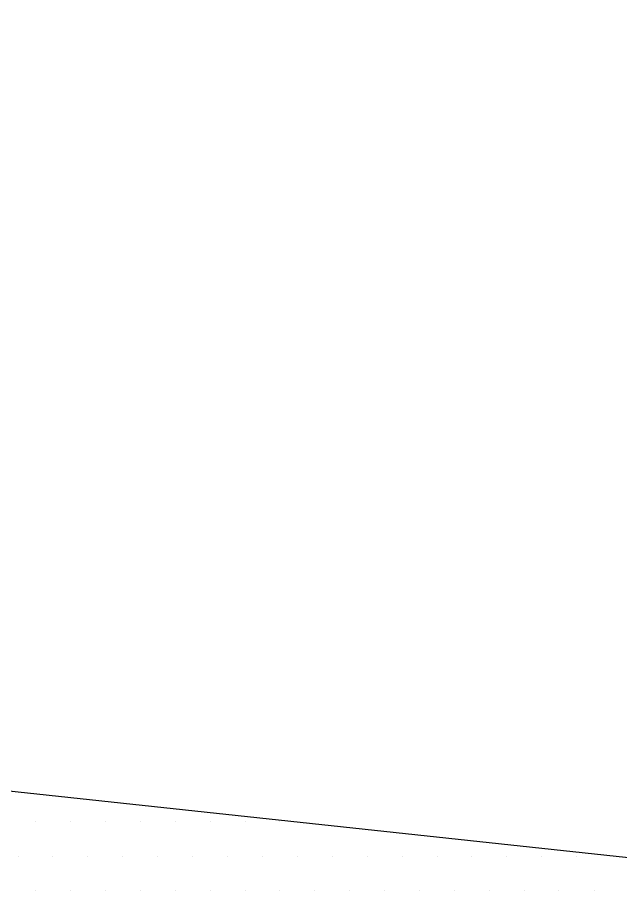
# Model space of a CAD drawing. Header units: millimetres. Extents: x 0 to 345, y 0 to 297.
# Drawn here: x 265.036 to 265.986, y 128.926 to 130.325 of the extents above; entities that cross this region are included whole.
import ezdxf

# ---------------------------------------------------------------- set-up
doc = ezdxf.new("R2010")
doc.units = ezdxf.units.MM
doc.header["$LTSCALE"] = 2
doc.linetypes.add('CACHEX2', pattern=[0.75, 0.5, -0.25])
for name, color, linetype in [('CALQUE_7', 4, 'Continuous'), ('CARTOUCHE', 7, 'Continuous'), ('rosace', 7, 'Continuous')]:
    doc.layers.add(name, color=color, linetype=linetype)

# ---------------------------------------------------------------- blocks, each defined once
blk = doc.blocks.new('A$C715108E3')
at = {"layer": 'CALQUE_7', "color": 131}
for p, q in [((0.6211, -20.5785), (0.6211, -20.5785)), ((0.7131, -20.5785), (0.7131, -20.5785)), ((0.8044, -20.5785), (0.8044, -20.5785)), ((0.8964, -20.5785), (0.8964, -20.5785)), ((0.988, -20.5785), (0.988, -20.5785)), ((1.0801, -20.5785), (1.0801, -20.5785)), ((1.1717, -20.5785), (1.1717, -20.5785)), ((1.2634, -20.5785), (1.2634, -20.5785)), ((0.5755, -20.6698), (0.5755, -20.6698)), ((0.6668, -20.6698), (0.6668, -20.6698)), ((0.7588, -20.6698), (0.7588, -20.6698)), ((0.8507, -20.6698), (0.8507, -20.6698)), ((0.9423, -20.6698), (0.9423, -20.6698)), ((1.034, -20.6698), (1.034, -20.6698)), ((1.1256, -20.6698), (1.1256, -20.6698)), ((1.2176, -20.6698), (1.2176, -20.6698)), ((1.3089, -20.6698), (1.3089, -20.6698)), ((1.4009, -20.6698), (1.4009, -20.6698)), ((1.4929, -20.6698), (1.4929, -20.6698)), ((1.5842, -20.6698), (1.5842, -20.6698)), ((1.6762, -20.6698), (1.6762, -20.6698)), ((1.7681, -20.6698), (1.7681, -20.6698)), ((1.8595, -20.6698), (1.8595, -20.6698)), ((1.9513, -20.6698), (1.9513, -20.6698)), ((2.0432, -20.6698), (2.0432, -20.6698)), ((2.1346, -20.6698), (2.1346, -20.6698)), ((0.6211, -20.7613), (0.6211, -20.7613)), ((0.7131, -20.7613), (0.7131, -20.7613)), ((0.8044, -20.7613), (0.8044, -20.7613)), ((0.8964, -20.7613), (0.8964, -20.7613)), ((0.988, -20.7613), (0.988, -20.7613)), ((1.0801, -20.7613), (1.0801, -20.7613)), ((1.1717, -20.7613), (1.1717, -20.7613)), ((1.2634, -20.7613), (1.2634, -20.7613)), ((1.3554, -20.7613), (1.3554, -20.7613)), ((1.4466, -20.7613), (1.4466, -20.7613)), ((1.5387, -20.7613), (1.5387, -20.7613)), ((1.6305, -20.7613), (1.6305, -20.7613)), ((1.7218, -20.7613), (1.7218, -20.7613)), ((1.8138, -20.7613), (1.8138, -20.7613)), ((1.9056, -20.7613), (1.9056, -20.7613)), ((1.9967, -20.7613), (1.9967, -20.7613)), ((2.0889, -20.7613), (2.0889, -20.7613))]:
    blk.add_line(p, q, dxfattribs=at)
blk.add_lwpolyline([(-5.0186, -17.1537), (-4.9784, -19.1278), (-5.3896, -19.2331), (-4.7123, -20.7884), (-8.4641, -25.8566), (-8.5996, -26.1134), (-8.0987, -26.1134), (-7.2053, -26.0731), (-6.6093, -26.0457), (-6.203, -25.613), (-3.9696, -22.5417), (-2.7917, -25.1531), (-2.6026, -25.1257), (-1.9525, -24.8418), (-1.3029, -24.5438), (-2.3854, -21.8923), (1.9656, -22.2806), (2.6017, -21.6183), (3.2786, -20.7927), (-3.3817, -20.0761), (-4.3053, -16.8895)], dxfattribs=at)
blk = doc.blocks.new('A$C581E6685')
at = {"layer": 'rosace', "color": 32, "linetype": 'CACHEX2', "ltscale": 1.5}
blk.add_ellipse((-38.0538, 23.8138), major_axis=(-19.0311, -3.534), ratio=0.590567, dxfattribs=at)
at = {"layer": 'rosace', "color": 32}
blk.add_ellipse((-37.6144, 23.8499), major_axis=(-13.5768, -4.2839), ratio=0.791971, dxfattribs=at)
at = {"layer": 'CARTOUCHE'}
blk.add_blockref('A$C715108E3', (-31.6739, 36.3189), dxfattribs=at)

msp = doc.modelspace()

# ---------------------------------------------------------------- linework, layer by layer
at = {"layer": 'CARTOUCHE'}
msp.add_rational_spline([(246.4248, 143.8548), (246.4248, 132.9636), (246.4248, 122.0725), (246.4248, 118.2325), (250.2648, 118.2325), (295.8041, 118.2325), (341.3433, 118.2325), (345.1833, 118.2325), (345.1833, 122.0725), (345.1833, 132.9636), (345.1833, 143.8548), (345.1833, 147.6948), (341.3433, 147.6948), (295.8041, 147.6948), (250.2648, 147.6948), (246.4248, 147.6948), (246.4248, 143.8548)], [1, 1, 1, 0.707106781187, 1, 1, 1, 0.707106781187, 1, 1, 1, 0.707106781187, 1, 1, 1, 0.707106781187, 1], degree=2, knots=[0, 0, 0, 1, 1, 2.570796, 2.570796, 3.570796, 3.570796, 5.141593, 5.141593, 6.141593, 6.141593, 7.712389, 7.712389, 8.712389, 8.712389, 10.283185, 10.283185, 10.283185], dxfattribs=at)

# ---------------------------------------------------------------- block references
at = {"layer": 'CARTOUCHE', "xscale": 0.6000000000000015, "yscale": 0.6000000000000015, "zscale": 0.6000000000000015}
msp.add_blockref('A$C581E6685', (283.6955, 119.613), dxfattribs=at)

doc.saveas('drawing.dxf')
